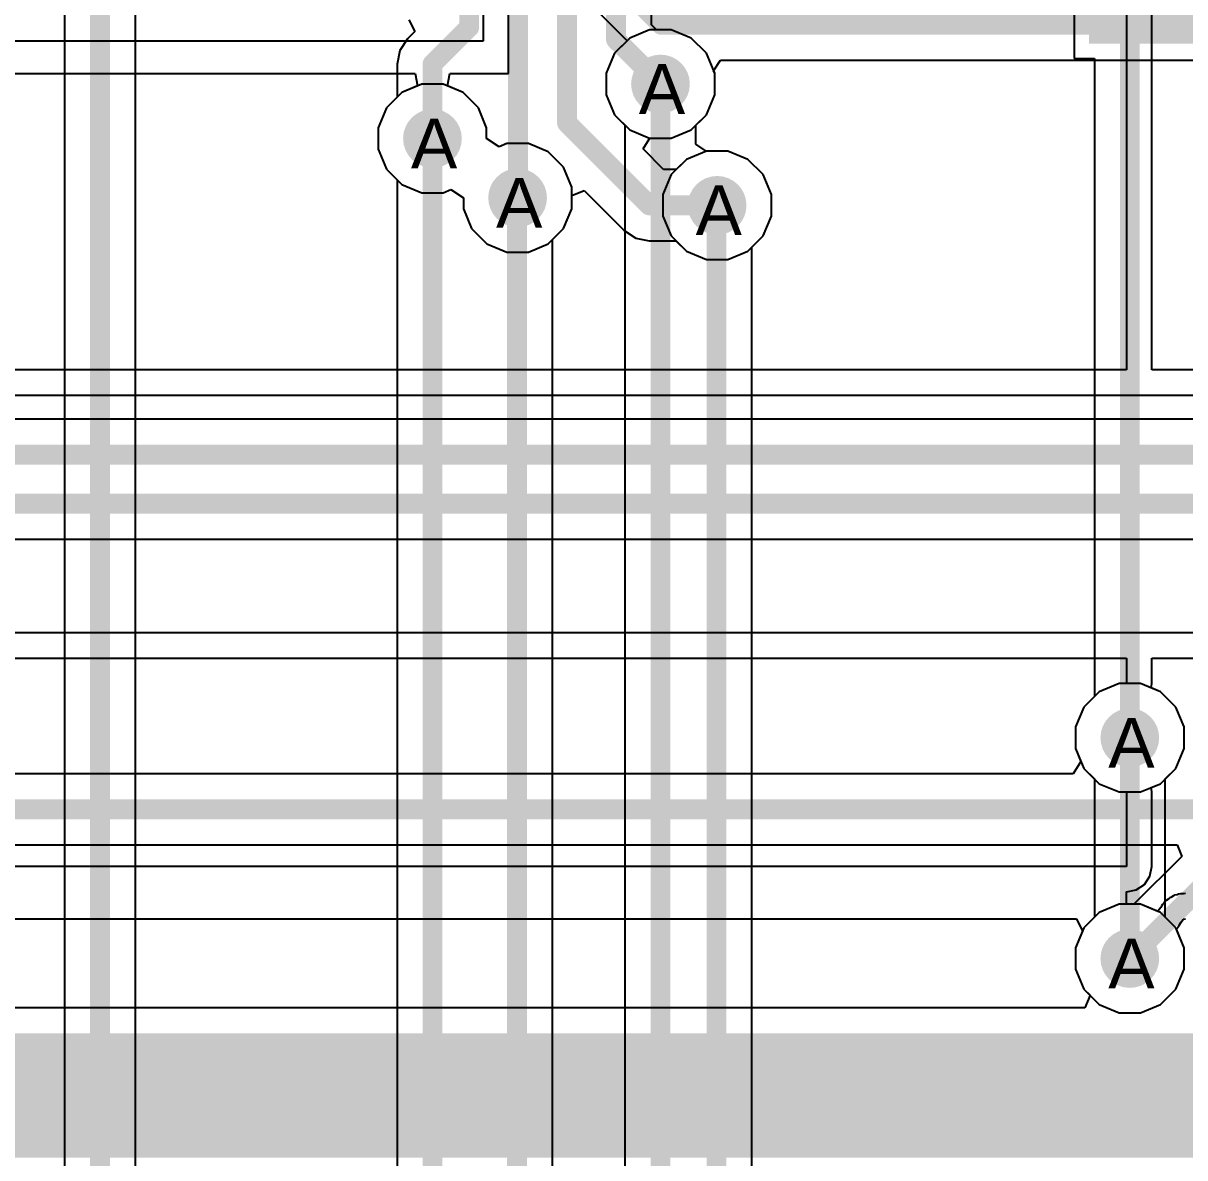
# Model space of a CAD drawing. Header units: inches. Extents: x 0 to 5271, y 0 to 5417.
# Drawn here: x 45.98 to 57.85, y 55.83 to 67.42 of the extents above; entities that cross this region are included whole.
import ezdxf

# ---------------------------------------------------------------- set-up
doc = ezdxf.new("R2010")
doc.units = ezdxf.units.IN
for name, color, linetype in [('Bottom Layer', 5, 'Continuous'), ('Bottom Overlay', 54, 'Continuous'), ('Bottom Paste', 16, 'Continuous'), ('Bottom Solder', 6, 'Continuous'), ('Drill Drawing', 1, 'Continuous'), ('L2_GND1', 16, 'Continuous'), ('L3_SIG1', 76, 'Continuous'), ('L4_PWR', 90, 'Continuous'), ('L5_GND2', 156, 'Continuous'), ('L6_SIG2', 130, 'Continuous'), ('L7_GND3', 216, 'Continuous'), ('Top Layer', 1, 'Continuous'), ('Via Holes', 16, 'Continuous')]:
    doc.layers.add(name, color=color, linetype=linetype)
doc.styles.add('Arial', font='', dxfattribs={"height": 0.2})
doc.styles.get('Arial').set_extended_font_data('Arial')

# ---------------------------------------------------------------- blocks, each defined once
blk = doc.blocks.new('0603_4_B_142')
at = {"layer": 'Bottom Layer'}
for points in [[(-1.335, 1.515), (-0.435, 1.515), (-0.435, 0.885), (-1.335, 0.885)], [(0.435, 1.515), (1.335, 1.515), (1.335, 0.885), (0.435, 0.885)], [(-1.335, 0.715), (-0.435, 0.715), (-0.435, 0.085), (-1.335, 0.085)], [(0.435, 0.715), (1.335, 0.715), (1.335, 0.085), (0.435, 0.085)], [(-1.335, -0.085), (-0.435, -0.085), (-0.435, -0.715), (-1.335, -0.715)], [(0.435, -0.085), (1.335, -0.085), (1.335, -0.715), (0.435, -0.715)], [(-1.335, -0.885), (-0.435, -0.885), (-0.435, -1.515), (-1.335, -1.515)], [(0.435, -0.885), (1.335, -0.885), (1.335, -1.515), (0.435, -1.515)]]:
    blk.add_hatch(color=5, dxfattribs=at).paths.add_polyline_path(points)
at = {"layer": 'Bottom Paste'}
for points in [[(-1.335, 1.515), (-0.435, 1.515), (-0.435, 0.885), (-1.335, 0.885)], [(0.435, 1.515), (1.335, 1.515), (1.335, 0.885), (0.435, 0.885)], [(-1.335, 0.715), (-0.435, 0.715), (-0.435, 0.085), (-1.335, 0.085)], [(0.435, 0.715), (1.335, 0.715), (1.335, 0.085), (0.435, 0.085)], [(-1.335, -0.085), (-0.435, -0.085), (-0.435, -0.715), (-1.335, -0.715)], [(0.435, -0.085), (1.335, -0.085), (1.335, -0.715), (0.435, -0.715)], [(-1.335, -0.885), (-0.435, -0.885), (-0.435, -1.515), (-1.335, -1.515)], [(0.435, -0.885), (1.335, -0.885), (1.335, -1.515), (0.435, -1.515)]]:
    blk.add_hatch(color=16, dxfattribs=at).paths.add_polyline_path(points)
at = {"layer": 'Bottom Solder'}
for points in [[(-1.437, 1.617), (-0.333, 1.617), (-0.333, 0.783), (-1.437, 0.783)], [(0.333, 1.617), (1.437, 1.617), (1.437, 0.783), (0.333, 0.783)], [(-1.437, 0.817), (-0.333, 0.817), (-0.333, -0.017), (-1.437, -0.017)], [(0.333, 0.817), (1.437, 0.817), (1.437, -0.017), (0.333, -0.017)], [(-1.437, 0.017), (-0.333, 0.017), (-0.333, -0.817), (-1.437, -0.817)], [(0.333, 0.017), (1.437, 0.017), (1.437, -0.817), (0.333, -0.817)], [(-1.437, -0.783), (-0.333, -0.783), (-0.333, -1.617), (-1.437, -1.617)], [(0.333, -0.783), (1.437, -0.783), (1.437, -1.617), (0.333, -1.617)]]:
    blk.add_hatch(color=6, dxfattribs=at).paths.add_polyline_path(points)
at = {"layer": 'Bottom Overlay'}
for points in [[(0.8, 1.6, 0.127, 0.127, 0), (-0.8, 1.6, 0.127, 0.127, 0)], [(-1.651, -1.321, 0.2, 0.2, 0), (-1.651, -1.067, 0.2, 0.2, 0)], [(-1.524, -1.194, 0.2, 0.2, 0), (-1.651, -1.067, 0.2, 0.2, 0)], [(-1.651, -1.321, 0.2, 0.2, 0), (-1.524, -1.194, 0.2, 0.2, 0)], [(0.8, -1.6, 0.127, 0.127, 0), (-0.8, -1.6, 0.127, 0.127, 0)]]:
    blk.add_lwpolyline(points, format="xyseb", dxfattribs=at)
for points in [[(-0.832, 1.6, 0.0635, 0.0635, 1), (-0.768, 1.6, 0.0635, 0.0635, 1)], [(0.768, 1.6, 0.0635, 0.0635, 1), (0.832, 1.6, 0.0635, 0.0635, 1)], [(-1.701, -1.067, 0.1, 0.1, 1), (-1.601, -1.067, 0.1, 0.1, 1)], [(-1.701, -1.067, 0.1, 0.1, 1), (-1.601, -1.067, 0.1, 0.1, 1)], [(-1.574, -1.194, 0.1, 0.1, 1), (-1.474, -1.194, 0.1, 0.1, 1)], [(-1.574, -1.194, 0.1, 0.1, 1), (-1.474, -1.194, 0.1, 0.1, 1)], [(-1.701, -1.321, 0.1, 0.1, 1), (-1.601, -1.321, 0.1, 0.1, 1)], [(-1.701, -1.321, 0.1, 0.1, 1), (-1.601, -1.321, 0.1, 0.1, 1)], [(-0.832, -1.6, 0.0635, 0.0635, 1), (-0.768, -1.6, 0.0635, 0.0635, 1)], [(0.768, -1.6, 0.0635, 0.0635, 1), (0.832, -1.6, 0.0635, 0.0635, 1)]]:
    blk.add_lwpolyline(points, format="xyseb", close=True, dxfattribs=at)

msp = doc.modelspace()

# ---------------------------------------------------------------- hatches: boundary and pattern name
at = {"layer": 'Bottom Layer'}
h = msp.add_hatch(color=5, dxfattribs=at)
edge = h.paths.add_edge_path()
edge.add_arc((52.489, 66.797), 0.3, 0, 360)
h = msp.add_hatch(color=5, dxfattribs=at)
edge = h.paths.add_edge_path()
edge.add_arc((50.159, 66.24), 0.3, 0, 360)
h = msp.add_hatch(color=5, dxfattribs=at)
edge = h.paths.add_edge_path()
edge.add_arc((51.029, 65.634), 0.3, 0, 360)
h = msp.add_hatch(color=5, dxfattribs=at)
edge = h.paths.add_edge_path()
edge.add_arc((53.068, 65.557), 0.3, 0, 360)
h = msp.add_hatch(color=5, dxfattribs=at)
edge = h.paths.add_edge_path()
edge.add_arc((57.285, 60.117), 0.3, 0, 360)
h = msp.add_hatch(color=5, dxfattribs=at)
edge = h.paths.add_edge_path()
edge.add_arc((57.285, 57.861), 0.3, 0, 360)
at = {"layer": 'L2_GND1'}
h = msp.add_hatch(color=16, dxfattribs=at)
edge = h.paths.add_edge_path()
edge.add_arc((52.489, 66.797), 0.3, 0, 360)
h = msp.add_hatch(color=16, dxfattribs=at)
edge = h.paths.add_edge_path()
edge.add_arc((50.159, 66.24), 0.3, 0, 360)
h = msp.add_hatch(color=16, dxfattribs=at)
edge = h.paths.add_edge_path()
edge.add_arc((51.029, 65.634), 0.3, 0, 360)
h = msp.add_hatch(color=16, dxfattribs=at)
edge = h.paths.add_edge_path()
edge.add_arc((53.068, 65.557), 0.3, 0, 360)
h = msp.add_hatch(color=16, dxfattribs=at)
edge = h.paths.add_edge_path()
edge.add_arc((57.285, 60.117), 0.3, 0, 360)
h = msp.add_hatch(color=16, dxfattribs=at)
edge = h.paths.add_edge_path()
edge.add_arc((57.285, 57.861), 0.3, 0, 360)
at = {"layer": 'L3_SIG1'}
h = msp.add_hatch(color=76, dxfattribs=at)
edge = h.paths.add_edge_path()
edge.add_arc((52.489, 66.797), 0.3, 0, 360)
h = msp.add_hatch(color=76, dxfattribs=at)
edge = h.paths.add_edge_path()
edge.add_arc((50.159, 66.24), 0.3, 0, 360)
h = msp.add_hatch(color=76, dxfattribs=at)
edge = h.paths.add_edge_path()
edge.add_arc((51.029, 65.634), 0.3, 0, 360)
h = msp.add_hatch(color=76, dxfattribs=at)
edge = h.paths.add_edge_path()
edge.add_arc((53.068, 65.557), 0.3, 0, 360)
h = msp.add_hatch(color=76, dxfattribs=at)
edge = h.paths.add_edge_path()
edge.add_arc((57.285, 60.117), 0.3, 0, 360)
h = msp.add_hatch(color=76, dxfattribs=at)
edge = h.paths.add_edge_path()
edge.add_arc((57.285, 57.861), 0.3, 0, 360)
at = {"layer": 'L4_PWR'}
h = msp.add_hatch(color=90, dxfattribs=at)
edge = h.paths.add_edge_path()
edge.add_arc((52.489, 66.797), 0.3, 0, 360)
h = msp.add_hatch(color=90, dxfattribs=at)
edge = h.paths.add_edge_path()
edge.add_arc((50.159, 66.24), 0.3, 0, 360)
h = msp.add_hatch(color=90, dxfattribs=at)
edge = h.paths.add_edge_path()
edge.add_arc((51.029, 65.634), 0.3, 0, 360)
h = msp.add_hatch(color=90, dxfattribs=at)
edge = h.paths.add_edge_path()
edge.add_arc((53.068, 65.557), 0.3, 0, 360)
h = msp.add_hatch(color=90, dxfattribs=at)
edge = h.paths.add_edge_path()
edge.add_arc((57.285, 60.117), 0.3, 0, 360)
h = msp.add_hatch(color=90, dxfattribs=at)
edge = h.paths.add_edge_path()
edge.add_arc((57.285, 57.861), 0.3, 0, 360)
at = {"layer": 'L5_GND2'}
h = msp.add_hatch(color=156, dxfattribs=at)
edge = h.paths.add_edge_path()
edge.add_arc((52.489, 66.797), 0.3, 0, 360)
h = msp.add_hatch(color=156, dxfattribs=at)
edge = h.paths.add_edge_path()
edge.add_arc((50.159, 66.24), 0.3, 0, 360)
h = msp.add_hatch(color=156, dxfattribs=at)
edge = h.paths.add_edge_path()
edge.add_arc((51.029, 65.634), 0.3, 0, 360)
h = msp.add_hatch(color=156, dxfattribs=at)
edge = h.paths.add_edge_path()
edge.add_arc((53.068, 65.557), 0.3, 0, 360)
h = msp.add_hatch(color=156, dxfattribs=at)
edge = h.paths.add_edge_path()
edge.add_arc((57.285, 60.117), 0.3, 0, 360)
h = msp.add_hatch(color=156, dxfattribs=at)
edge = h.paths.add_edge_path()
edge.add_arc((57.285, 57.861), 0.3, 0, 360)
at = {"layer": 'L6_SIG2'}
h = msp.add_hatch(color=130, dxfattribs=at)
edge = h.paths.add_edge_path()
edge.add_arc((52.489, 66.797), 0.3, 0, 360)
h = msp.add_hatch(color=130, dxfattribs=at)
edge = h.paths.add_edge_path()
edge.add_arc((50.159, 66.24), 0.3, 0, 360)
h = msp.add_hatch(color=130, dxfattribs=at)
edge = h.paths.add_edge_path()
edge.add_arc((51.029, 65.634), 0.3, 0, 360)
h = msp.add_hatch(color=130, dxfattribs=at)
edge = h.paths.add_edge_path()
edge.add_arc((53.068, 65.557), 0.3, 0, 360)
h = msp.add_hatch(color=130, dxfattribs=at)
edge = h.paths.add_edge_path()
edge.add_arc((57.285, 60.117), 0.3, 0, 360)
h = msp.add_hatch(color=130, dxfattribs=at)
edge = h.paths.add_edge_path()
edge.add_arc((57.285, 57.861), 0.3, 0, 360)
at = {"layer": 'L7_GND3'}
h = msp.add_hatch(color=216, dxfattribs=at)
edge = h.paths.add_edge_path()
edge.add_arc((52.489, 66.797), 0.3, 0, 360)
h = msp.add_hatch(color=216, dxfattribs=at)
edge = h.paths.add_edge_path()
edge.add_arc((50.159, 66.24), 0.3, 0, 360)
h = msp.add_hatch(color=216, dxfattribs=at)
edge = h.paths.add_edge_path()
edge.add_arc((51.029, 65.634), 0.3, 0, 360)
h = msp.add_hatch(color=216, dxfattribs=at)
edge = h.paths.add_edge_path()
edge.add_arc((53.068, 65.557), 0.3, 0, 360)
h = msp.add_hatch(color=216, dxfattribs=at)
edge = h.paths.add_edge_path()
edge.add_arc((57.285, 60.117), 0.3, 0, 360)
h = msp.add_hatch(color=216, dxfattribs=at)
edge = h.paths.add_edge_path()
edge.add_arc((57.285, 57.861), 0.3, 0, 360)
at = {"layer": 'Top Layer'}
h = msp.add_hatch(color=1, dxfattribs=at)
edge = h.paths.add_edge_path()
edge.add_arc((52.489, 66.797), 0.3, 0, 360)
h = msp.add_hatch(color=1, dxfattribs=at)
edge = h.paths.add_edge_path()
edge.add_arc((50.159, 66.24), 0.3, 0, 360)
h = msp.add_hatch(color=1, dxfattribs=at)
edge = h.paths.add_edge_path()
edge.add_arc((51.029, 65.634), 0.3, 0, 360)
h = msp.add_hatch(color=1, dxfattribs=at)
edge = h.paths.add_edge_path()
edge.add_arc((53.068, 65.557), 0.3, 0, 360)
h = msp.add_hatch(color=1, dxfattribs=at)
edge = h.paths.add_edge_path()
edge.add_arc((57.285, 60.117), 0.3, 0, 360)
h = msp.add_hatch(color=1, dxfattribs=at)
edge = h.paths.add_edge_path()
edge.add_arc((57.285, 57.861), 0.3, 0, 360)
at = {"layer": 'Via Holes'}
h = msp.add_hatch(color=7, dxfattribs=at)
edge = h.paths.add_edge_path()
edge.add_arc((52.489, 66.797), 0.15, 0, 360)
h = msp.add_hatch(color=7, dxfattribs=at)
edge = h.paths.add_edge_path()
edge.add_arc((50.159, 66.24), 0.15, 0, 360)
h = msp.add_hatch(color=7, dxfattribs=at)
edge = h.paths.add_edge_path()
edge.add_arc((51.029, 65.634), 0.15, 0, 360)
h = msp.add_hatch(color=7, dxfattribs=at)
edge = h.paths.add_edge_path()
edge.add_arc((53.068, 65.557), 0.15, 0, 360)
h = msp.add_hatch(color=7, dxfattribs=at)
edge = h.paths.add_edge_path()
edge.add_arc((57.285, 60.117), 0.15, 0, 360)
h = msp.add_hatch(color=7, dxfattribs=at)
edge = h.paths.add_edge_path()
edge.add_arc((57.285, 57.861), 0.15, 0, 360)

# ---------------------------------------------------------------- linework, layer by layer
at = {"layer": 'Bottom Layer'}
for p, q in [((56.716, 68.117), (56.716, 67.058)), ((52.378, 67.351), (52.175, 67.266)), ((52.599, 67.351), (52.378, 67.351)), ((52.802, 67.266), (52.599, 67.351)), ((52.175, 67.266), (52.019, 67.111)), ((52.958, 67.111), (52.802, 67.266)), ((52.019, 67.111), (51.935, 66.907)), ((53.043, 66.907), (52.958, 67.111)), ((56.716, 67.058), (56.923, 67.058)), ((56.923, 67.058), (56.923, 60.538)), ((51.935, 66.907), (51.935, 66.687)), ((53.043, 66.687), (53.043, 66.907)), ((49.846, 66.71), (49.69, 66.554)), ((50.049, 66.794), (49.846, 66.71)), ((50.27, 66.794), (50.049, 66.794)), ((50.473, 66.71), (50.27, 66.794)), ((50.629, 66.554), (50.473, 66.71)), ((51.935, 66.687), (52.019, 66.483)), ((52.958, 66.483), (53.043, 66.687)), ((49.69, 66.554), (49.605, 66.35)), ((50.713, 66.35), (50.629, 66.554)), ((52.019, 66.483), (52.175, 66.327)), ((52.802, 66.327), (52.958, 66.483)), ((49.605, 66.35), (49.605, 66.13)), ((50.713, 66.24), (50.713, 66.35)), ((50.84, 66.155), (50.713, 66.24)), ((52.175, 66.327), (52.378, 66.243)), ((52.378, 66.243), (52.599, 66.243)), ((52.599, 66.243), (52.802, 66.327)), ((49.605, 66.13), (49.69, 65.926)), ((50.918, 66.188), (50.84, 66.155)), ((51.139, 66.188), (50.918, 66.188)), ((51.342, 66.103), (51.139, 66.188)), ((51.498, 65.947), (51.342, 66.103)), ((52.754, 66.027), (52.598, 65.871)), ((52.958, 66.111), (52.754, 66.027)), ((53.178, 66.111), (52.958, 66.111)), ((53.382, 66.027), (53.178, 66.111)), ((53.538, 65.871), (53.382, 66.027)), ((49.69, 65.926), (49.846, 65.771)), ((51.583, 65.744), (51.498, 65.947)), ((49.846, 65.771), (50.049, 65.686)), ((52.598, 65.871), (52.514, 65.668)), ((53.622, 65.668), (53.538, 65.871)), ((50.049, 65.686), (50.27, 65.686)), ((50.27, 65.686), (50.348, 65.719)), ((50.348, 65.719), (50.475, 65.634)), ((51.583, 65.523), (51.583, 65.744)), ((52.514, 65.668), (52.514, 65.447)), ((53.622, 65.447), (53.622, 65.668)), ((50.475, 65.634), (50.475, 65.523)), ((50.475, 65.523), (50.559, 65.32)), ((51.498, 65.32), (51.583, 65.523)), ((52.514, 65.447), (52.598, 65.244)), ((53.538, 65.244), (53.622, 65.447)), ((50.559, 65.32), (50.715, 65.164)), ((51.342, 65.164), (51.498, 65.32)), ((50.715, 65.164), (50.918, 65.08)), ((51.139, 65.08), (51.342, 65.164)), ((52.598, 65.244), (52.754, 65.088)), ((53.382, 65.088), (53.538, 65.244)), ((50.918, 65.08), (51.139, 65.08)), ((52.754, 65.088), (52.958, 65.003)), ((53.178, 65.003), (53.382, 65.088)), ((52.958, 65.003), (53.178, 65.003)), ((56.923, 60.538), (56.816, 60.431)), ((56.816, 60.431), (56.731, 60.227)), ((56.731, 60.227), (56.731, 60.007)), ((56.731, 60.007), (56.786, 59.875)), ((56.786, 59.875), (56.705, 59.748)), ((56.705, 59.748), (27.762, 59.748)), ((27.912, 59.023), (57.768, 59.023)), ((57.768, 59.023), (57.817, 58.905)), ((57.817, 58.905), (57.327, 58.415)), ((57.175, 58.415), (56.972, 58.331)), ((57.327, 58.415), (57.175, 58.415)), ((56.972, 58.331), (56.816, 58.175)), ((56.816, 58.175), (56.731, 57.971)), ((56.731, 57.971), (56.731, 57.751)), ((56.731, 57.751), (56.816, 57.547)), ((56.816, 57.547), (56.879, 57.485)), ((56.879, 57.485), (56.826, 57.358)), ((56.826, 57.358), (14.915, 57.358))]:
    msp.add_line(p, q, dxfattribs=at)
for points in [[(57.285, 60.117, 0.203, 0.203, 0), (57.285, 67.762, 0.203, 0.203, 0)], [(27.762, 59.385, 0.203, 0.203, 0), (93.523, 59.385, 0.203, 0.203, 0)], [(57.285, 57.861, 0.203, 0.203, 0), (58.378, 58.953, 0.203, 0.203, 0)], [(13.689, 56.461, 1.27, 1.27, 0), (127.853, 56.461, 1.27, 1.27, 0)]]:
    msp.add_lwpolyline(points, format="xyseb", dxfattribs=at)
for points in [[(57.235, 60.117, 0.102, 0.102, 1), (57.336, 60.117, 0.102, 0.102, 1)], [(57.235, 57.861, 0.102, 0.102, 1), (57.336, 57.861, 0.102, 0.102, 1)]]:
    msp.add_lwpolyline(points, format="xyseb", close=True, dxfattribs=at)
at = {"layer": 'L2_GND1'}
for p, q in [((46.399, 67.585), (46.399, 48.477)), ((47.124, 48.627), (47.124, 67.585)), ((52.378, 67.351), (52.175, 67.266)), ((52.599, 67.351), (52.378, 67.351)), ((52.802, 67.266), (52.599, 67.351)), ((52.175, 67.266), (52.019, 67.111)), ((52.958, 67.111), (52.802, 67.266)), ((52.019, 67.111), (51.935, 66.907)), ((53.043, 66.907), (52.958, 67.111)), ((51.935, 66.907), (51.935, 66.687)), ((53.043, 66.687), (53.043, 66.907)), ((49.846, 66.71), (49.69, 66.554)), ((50.049, 66.794), (49.846, 66.71)), ((50.27, 66.794), (50.049, 66.794)), ((50.473, 66.71), (50.27, 66.794)), ((50.629, 66.554), (50.473, 66.71)), ((51.935, 66.687), (52.019, 66.483)), ((52.958, 66.483), (53.043, 66.687)), ((49.69, 66.554), (49.605, 66.35)), ((50.713, 66.35), (50.629, 66.554)), ((52.019, 66.483), (52.175, 66.327)), ((52.802, 66.327), (52.958, 66.483)), ((49.605, 66.35), (49.605, 66.13)), ((50.713, 66.24), (50.713, 66.35)), ((50.84, 66.155), (50.713, 66.24)), ((52.175, 66.327), (52.378, 66.243)), ((52.378, 66.243), (52.599, 66.243)), ((52.599, 66.243), (52.802, 66.327)), ((49.605, 66.13), (49.69, 65.926)), ((50.918, 66.188), (50.84, 66.155)), ((51.139, 66.188), (50.918, 66.188)), ((51.342, 66.103), (51.139, 66.188)), ((51.498, 65.947), (51.342, 66.103)), ((52.754, 66.027), (52.598, 65.871)), ((52.958, 66.111), (52.754, 66.027)), ((53.178, 66.111), (52.958, 66.111)), ((53.382, 66.027), (53.178, 66.111)), ((53.538, 65.871), (53.382, 66.027)), ((49.69, 65.926), (49.846, 65.771)), ((51.583, 65.744), (51.498, 65.947)), ((49.846, 65.771), (50.049, 65.686)), ((52.598, 65.871), (52.514, 65.668)), ((53.622, 65.668), (53.538, 65.871)), ((50.049, 65.686), (50.27, 65.686)), ((50.27, 65.686), (50.348, 65.719)), ((50.348, 65.719), (50.475, 65.634)), ((51.583, 65.523), (51.583, 65.744)), ((52.514, 65.668), (52.514, 65.447)), ((53.622, 65.447), (53.622, 65.668)), ((50.475, 65.634), (50.475, 65.523)), ((50.475, 65.523), (50.559, 65.32)), ((51.498, 65.32), (51.583, 65.523)), ((52.514, 65.447), (52.598, 65.244)), ((53.538, 65.244), (53.622, 65.447)), ((50.559, 65.32), (50.715, 65.164)), ((51.342, 65.164), (51.498, 65.32)), ((50.715, 65.164), (50.918, 65.08)), ((51.139, 65.08), (51.342, 65.164)), ((52.598, 65.244), (52.754, 65.088)), ((53.382, 65.088), (53.538, 65.244)), ((50.918, 65.08), (51.139, 65.08)), ((52.754, 65.088), (52.958, 65.003)), ((53.178, 65.003), (53.382, 65.088)), ((52.958, 65.003), (53.178, 65.003)), ((57.175, 60.671), (56.972, 60.587)), ((57.396, 60.671), (57.175, 60.671)), ((57.599, 60.587), (57.396, 60.671)), ((56.972, 60.587), (56.816, 60.431)), ((57.755, 60.431), (57.599, 60.587)), ((56.816, 60.431), (56.731, 60.227)), ((57.839, 60.227), (57.755, 60.431)), ((56.731, 60.227), (56.731, 60.007)), ((57.839, 60.007), (57.839, 60.227)), ((56.731, 60.007), (56.816, 59.803)), ((57.755, 59.803), (57.839, 60.007)), ((56.816, 59.803), (56.972, 59.647)), ((57.599, 59.647), (57.755, 59.803)), ((56.972, 59.647), (57.175, 59.563)), ((57.396, 59.563), (57.599, 59.647)), ((57.175, 59.563), (57.396, 59.563)), ((57.175, 58.415), (56.972, 58.331)), ((57.396, 58.415), (57.175, 58.415)), ((57.599, 58.331), (57.396, 58.415)), ((56.972, 58.331), (56.816, 58.175)), ((57.755, 58.175), (57.599, 58.331)), ((56.816, 58.175), (56.731, 57.971)), ((57.839, 57.971), (57.755, 58.175)), ((56.731, 57.971), (56.731, 57.751)), ((57.839, 57.751), (57.839, 57.971)), ((56.731, 57.751), (56.816, 57.547)), ((57.755, 57.547), (57.839, 57.751)), ((56.816, 57.547), (56.972, 57.392)), ((57.599, 57.392), (57.755, 57.547)), ((56.972, 57.392), (57.175, 57.307)), ((57.396, 57.307), (57.599, 57.392)), ((57.175, 57.307), (57.396, 57.307))]:
    msp.add_line(p, q, dxfattribs=at)
msp.add_lwpolyline([(46.761, 48.477, 0.203, 0.203, 0), (46.761, 68.006, 0.203, 0.203, 0)], format="xyseb", dxfattribs=at)
at = {"layer": 'L3_SIG1'}
for p, q in [((52.378, 67.351), (52.175, 67.266)), ((52.599, 67.351), (52.378, 67.351)), ((52.802, 67.266), (52.599, 67.351)), ((52.175, 67.266), (52.019, 67.111)), ((52.958, 67.111), (52.802, 67.266)), ((52.019, 67.111), (51.935, 66.907)), ((53.043, 66.907), (52.958, 67.111)), ((51.935, 66.907), (51.935, 66.687)), ((53.043, 66.687), (53.043, 66.907)), ((49.846, 66.71), (49.69, 66.554)), ((50.049, 66.794), (49.846, 66.71)), ((50.27, 66.794), (50.049, 66.794)), ((50.473, 66.71), (50.27, 66.794)), ((50.629, 66.554), (50.473, 66.71)), ((51.935, 66.687), (52.019, 66.483)), ((52.958, 66.483), (53.043, 66.687)), ((49.69, 66.554), (49.605, 66.35)), ((50.713, 66.35), (50.629, 66.554)), ((52.019, 66.483), (52.175, 66.327)), ((52.802, 66.327), (52.958, 66.483)), ((49.605, 66.35), (49.605, 66.13)), ((50.713, 66.24), (50.713, 66.35)), ((50.84, 66.155), (50.713, 66.24)), ((52.175, 66.327), (52.378, 66.243)), ((52.378, 66.243), (52.599, 66.243)), ((52.599, 66.243), (52.802, 66.327)), ((49.605, 66.13), (49.69, 65.926)), ((50.918, 66.188), (50.84, 66.155)), ((51.139, 66.188), (50.918, 66.188)), ((51.342, 66.103), (51.139, 66.188)), ((51.498, 65.947), (51.342, 66.103)), ((52.754, 66.027), (52.598, 65.871)), ((52.958, 66.111), (52.754, 66.027)), ((53.178, 66.111), (52.958, 66.111)), ((53.382, 66.027), (53.178, 66.111)), ((53.538, 65.871), (53.382, 66.027)), ((49.69, 65.926), (49.846, 65.771)), ((51.583, 65.744), (51.498, 65.947)), ((49.846, 65.771), (50.049, 65.686)), ((52.598, 65.871), (52.514, 65.668)), ((53.622, 65.668), (53.538, 65.871)), ((50.049, 65.686), (50.27, 65.686)), ((50.27, 65.686), (50.348, 65.719)), ((50.348, 65.719), (50.475, 65.634)), ((51.583, 65.523), (51.583, 65.744)), ((52.514, 65.668), (52.514, 65.447)), ((53.622, 65.447), (53.622, 65.668)), ((50.475, 65.634), (50.475, 65.523)), ((50.475, 65.523), (50.559, 65.32)), ((51.498, 65.32), (51.583, 65.523)), ((52.514, 65.447), (52.598, 65.244)), ((53.538, 65.244), (53.622, 65.447)), ((50.559, 65.32), (50.715, 65.164)), ((51.342, 65.164), (51.498, 65.32)), ((50.715, 65.164), (50.918, 65.08)), ((51.139, 65.08), (51.342, 65.164)), ((52.598, 65.244), (52.754, 65.088)), ((53.382, 65.088), (53.538, 65.244)), ((50.918, 65.08), (51.139, 65.08)), ((52.754, 65.088), (52.958, 65.003)), ((53.178, 65.003), (53.382, 65.088)), ((52.958, 65.003), (53.178, 65.003)), ((57.175, 60.671), (56.972, 60.587)), ((57.396, 60.671), (57.175, 60.671)), ((57.599, 60.587), (57.396, 60.671)), ((56.972, 60.587), (56.816, 60.431)), ((57.755, 60.431), (57.599, 60.587)), ((56.816, 60.431), (56.731, 60.227)), ((57.839, 60.227), (57.755, 60.431)), ((56.731, 60.227), (56.731, 60.007)), ((57.839, 60.007), (57.839, 60.227)), ((56.731, 60.007), (56.816, 59.803)), ((57.755, 59.803), (57.839, 60.007)), ((56.816, 59.803), (56.972, 59.647)), ((57.599, 59.647), (57.755, 59.803)), ((56.972, 59.647), (57.175, 59.563)), ((57.396, 59.563), (57.599, 59.647)), ((57.175, 59.563), (57.396, 59.563)), ((57.175, 58.415), (56.972, 58.331)), ((57.396, 58.415), (57.175, 58.415)), ((57.599, 58.331), (57.396, 58.415)), ((56.972, 58.331), (56.816, 58.175)), ((57.755, 58.175), (57.599, 58.331)), ((56.816, 58.175), (56.731, 57.971)), ((57.839, 57.971), (57.755, 58.175)), ((56.731, 57.971), (56.731, 57.751)), ((57.839, 57.751), (57.839, 57.971)), ((56.731, 57.751), (56.816, 57.547)), ((57.755, 57.547), (57.839, 57.751)), ((56.816, 57.547), (56.972, 57.392)), ((57.599, 57.392), (57.755, 57.547)), ((56.972, 57.392), (57.175, 57.307)), ((57.396, 57.307), (57.599, 57.392)), ((57.175, 57.307), (57.396, 57.307))]:
    msp.add_line(p, q, dxfattribs=at)
at = {"layer": 'L4_PWR'}
for p, q in [((50.937, 66.904), (50.937, 74.907)), ((57.252, 74.407), (57.252, 63.876)), ((57.511, 63.876), (57.511, 74.407)), ((50.678, 74.114), (50.678, 67.234)), ((52.378, 67.351), (52.175, 67.266)), ((52.599, 67.351), (52.378, 67.351)), ((52.802, 67.266), (52.599, 67.351)), ((50.678, 67.234), (45.187, 67.234)), ((52.175, 67.266), (52.019, 67.111)), ((52.958, 67.111), (52.802, 67.266)), ((52.019, 67.111), (51.935, 66.907)), ((53.043, 66.907), (52.958, 67.111)), ((44.659, 66.904), (49.981, 66.904)), ((49.981, 66.904), (50.007, 66.777)), ((50.312, 66.777), (50.337, 66.904)), ((50.337, 66.904), (50.937, 66.904)), ((51.935, 66.907), (51.935, 66.687)), ((53.043, 66.687), (53.043, 66.907)), ((49.846, 66.71), (49.69, 66.554)), ((50.007, 66.777), (49.846, 66.71)), ((50.473, 66.71), (50.312, 66.777)), ((50.629, 66.554), (50.473, 66.71)), ((51.935, 66.687), (52.019, 66.483)), ((52.958, 66.483), (53.043, 66.687)), ((49.69, 66.554), (49.605, 66.35)), ((50.713, 66.35), (50.629, 66.554)), ((52.019, 66.483), (52.175, 66.327)), ((52.802, 66.327), (52.958, 66.483)), ((49.605, 66.35), (49.605, 66.13)), ((50.713, 66.24), (50.713, 66.35)), ((50.84, 66.155), (50.713, 66.24)), ((52.175, 66.327), (52.378, 66.243)), ((52.378, 66.243), (52.599, 66.243)), ((52.599, 66.243), (52.802, 66.327)), ((49.605, 66.13), (49.69, 65.926)), ((50.918, 66.188), (50.84, 66.155)), ((51.139, 66.188), (50.918, 66.188)), ((51.342, 66.103), (51.139, 66.188)), ((51.498, 65.947), (51.342, 66.103)), ((52.754, 66.027), (52.598, 65.871)), ((52.958, 66.111), (52.754, 66.027)), ((53.178, 66.111), (52.958, 66.111)), ((53.382, 66.027), (53.178, 66.111)), ((53.538, 65.871), (53.382, 66.027)), ((49.69, 65.926), (49.846, 65.771)), ((51.583, 65.744), (51.498, 65.947)), ((49.846, 65.771), (50.049, 65.686)), ((52.598, 65.871), (52.514, 65.668)), ((53.622, 65.668), (53.538, 65.871)), ((50.049, 65.686), (50.27, 65.686)), ((50.27, 65.686), (50.348, 65.719)), ((50.348, 65.719), (50.475, 65.634)), ((51.583, 65.523), (51.583, 65.744)), ((52.514, 65.668), (52.514, 65.447)), ((53.622, 65.447), (53.622, 65.668)), ((50.475, 65.634), (50.475, 65.523)), ((50.475, 65.523), (50.559, 65.32)), ((51.498, 65.32), (51.583, 65.523)), ((52.514, 65.447), (52.598, 65.244)), ((53.538, 65.244), (53.622, 65.447)), ((50.559, 65.32), (50.715, 65.164)), ((51.342, 65.164), (51.498, 65.32)), ((50.715, 65.164), (50.918, 65.08)), ((51.139, 65.08), (51.342, 65.164)), ((52.598, 65.244), (52.754, 65.088)), ((53.382, 65.088), (53.538, 65.244)), ((50.918, 65.08), (51.139, 65.08)), ((52.754, 65.088), (52.958, 65.003)), ((53.178, 65.003), (53.382, 65.088)), ((52.958, 65.003), (53.178, 65.003)), ((57.252, 63.876), (41.06, 63.876)), ((73.133, 63.876), (57.511, 63.876)), ((40.801, 63.617), (95.935, 63.617)), ((67.857, 61.189), (38.612, 61.189)), ((38.612, 60.93), (57.252, 60.93)), ((57.252, 60.93), (57.252, 60.671)), ((57.511, 60.671), (57.511, 60.93)), ((57.511, 60.93), (67.857, 60.93)), ((57.175, 60.671), (56.972, 60.587)), ((57.252, 60.671), (57.175, 60.671)), ((57.502, 60.627), (57.511, 60.671)), ((56.972, 60.587), (56.816, 60.431)), ((57.599, 60.587), (57.502, 60.627)), ((57.755, 60.431), (57.599, 60.587)), ((56.816, 60.431), (56.731, 60.227)), ((57.839, 60.227), (57.755, 60.431)), ((56.731, 60.227), (56.731, 60.007)), ((57.839, 60.007), (57.839, 60.227)), ((56.731, 60.007), (56.816, 59.803)), ((57.755, 59.803), (57.839, 60.007)), ((56.816, 59.803), (56.972, 59.647)), ((57.599, 59.647), (57.755, 59.803)), ((56.972, 59.647), (57.175, 59.563)), ((57.502, 59.607), (57.599, 59.647)), ((57.511, 59.563), (57.502, 59.607)), ((57.175, 59.563), (57.252, 59.563)), ((57.252, 59.563), (57.252, 58.801)), ((57.511, 58.801), (57.511, 59.563)), ((57.252, 58.801), (27.25, 58.801)), ((57.491, 58.702), (57.511, 58.801)), ((57.435, 58.618), (57.491, 58.702)), ((57.252, 58.542), (57.351, 58.562)), ((57.252, 58.415), (57.252, 58.542)), ((57.351, 58.562), (57.435, 58.618)), ((57.784, 58.518), (57.768, 58.511)), ((57.803, 58.522), (57.784, 58.518)), ((57.825, 58.522), (57.803, 58.522)), ((57.831, 58.523), (57.825, 58.522)), ((57.835, 58.523), (57.831, 58.523)), ((57.854, 58.527), (57.835, 58.523)), ((57.396, 58.415), (57.252, 58.415)), ((57.573, 58.342), (57.396, 58.415)), ((57.609, 58.397), (57.602, 58.384)), ((57.62, 58.413), (57.609, 58.397)), ((57.633, 58.425), (57.62, 58.413)), ((57.648, 58.447), (57.633, 58.425)), ((57.652, 58.45), (57.648, 58.447)), ((57.656, 58.455), (57.652, 58.45)), ((57.683, 58.471), (57.656, 58.455)), ((57.691, 58.479), (57.683, 58.471)), ((57.693, 58.48), (57.691, 58.479)), ((57.695, 58.482), (57.693, 58.48)), ((57.705, 58.485), (57.695, 58.482)), ((57.732, 58.503), (57.705, 58.485)), ((57.737, 58.504), (57.732, 58.503)), ((57.742, 58.507), (57.737, 58.504)), ((57.768, 58.511), (57.742, 58.507)), ((57.576, 58.348), (57.573, 58.342)), ((57.573, 58.342), (57.573, 58.342)), ((57.602, 58.384), (57.576, 58.348)), ((27.348, 58.268), (56.742, 58.268)), ((56.742, 58.268), (56.802, 58.141)), ((57.761, 58.16), (57.785, 58.195)), ((57.785, 58.195), (57.811, 58.231)), ((57.811, 58.231), (57.818, 58.244)), ((57.818, 58.244), (57.829, 58.26)), ((57.829, 58.26), (57.831, 58.264)), ((57.831, 58.264), (57.835, 58.264)), ((57.835, 58.264), (57.854, 58.268)), ((56.802, 58.141), (56.731, 57.971)), ((57.839, 57.971), (57.761, 58.16)), ((56.731, 57.971), (56.731, 57.751)), ((57.839, 57.751), (57.839, 57.971)), ((56.731, 57.751), (56.816, 57.547)), ((57.755, 57.547), (57.839, 57.751)), ((56.816, 57.547), (56.972, 57.392)), ((57.599, 57.392), (57.755, 57.547)), ((56.972, 57.392), (57.175, 57.307)), ((57.396, 57.307), (57.599, 57.392)), ((57.175, 57.307), (57.396, 57.307))]:
    msp.add_line(p, q, dxfattribs=at)
at = {"layer": 'L5_GND2'}
for p, q in [((52.378, 67.351), (52.175, 67.266)), ((52.599, 67.351), (52.378, 67.351)), ((52.802, 67.266), (52.599, 67.351)), ((52.175, 67.266), (52.019, 67.111)), ((52.958, 67.111), (52.802, 67.266)), ((52.019, 67.111), (51.935, 66.907)), ((53.043, 66.907), (52.958, 67.111)), ((51.935, 66.907), (51.935, 66.687)), ((53.043, 66.687), (53.043, 66.907)), ((49.846, 66.71), (49.69, 66.554)), ((50.049, 66.794), (49.846, 66.71)), ((50.27, 66.794), (50.049, 66.794)), ((50.473, 66.71), (50.27, 66.794)), ((50.629, 66.554), (50.473, 66.71)), ((51.935, 66.687), (52.019, 66.483)), ((52.958, 66.483), (53.043, 66.687)), ((49.69, 66.554), (49.605, 66.35)), ((50.713, 66.35), (50.629, 66.554)), ((52.019, 66.483), (52.175, 66.327)), ((52.802, 66.327), (52.958, 66.483)), ((49.605, 66.35), (49.605, 66.13)), ((50.713, 66.24), (50.713, 66.35)), ((50.84, 66.155), (50.713, 66.24)), ((52.175, 66.327), (52.378, 66.243)), ((52.378, 66.243), (52.599, 66.243)), ((52.599, 66.243), (52.802, 66.327)), ((49.605, 66.13), (49.69, 65.926)), ((50.918, 66.188), (50.84, 66.155)), ((51.139, 66.188), (50.918, 66.188)), ((51.342, 66.103), (51.139, 66.188)), ((51.498, 65.947), (51.342, 66.103)), ((52.754, 66.027), (52.598, 65.871)), ((52.958, 66.111), (52.754, 66.027)), ((53.178, 66.111), (52.958, 66.111)), ((53.382, 66.027), (53.178, 66.111)), ((53.538, 65.871), (53.382, 66.027)), ((49.69, 65.926), (49.846, 65.771)), ((51.583, 65.744), (51.498, 65.947)), ((49.846, 65.771), (50.049, 65.686)), ((52.598, 65.871), (52.514, 65.668)), ((53.622, 65.668), (53.538, 65.871)), ((50.049, 65.686), (50.27, 65.686)), ((50.27, 65.686), (50.348, 65.719)), ((50.348, 65.719), (50.475, 65.634)), ((51.583, 65.523), (51.583, 65.744)), ((52.514, 65.668), (52.514, 65.447)), ((53.622, 65.447), (53.622, 65.668)), ((50.475, 65.634), (50.475, 65.523)), ((50.475, 65.523), (50.559, 65.32)), ((51.498, 65.32), (51.583, 65.523)), ((52.514, 65.447), (52.598, 65.244)), ((53.538, 65.244), (53.622, 65.447)), ((50.559, 65.32), (50.715, 65.164)), ((51.342, 65.164), (51.498, 65.32)), ((50.715, 65.164), (50.918, 65.08)), ((51.139, 65.08), (51.342, 65.164)), ((52.598, 65.244), (52.754, 65.088)), ((53.382, 65.088), (53.538, 65.244)), ((50.918, 65.08), (51.139, 65.08)), ((52.754, 65.088), (52.958, 65.003)), ((53.178, 65.003), (53.382, 65.088)), ((52.958, 65.003), (53.178, 65.003)), ((57.175, 60.671), (56.972, 60.587)), ((57.396, 60.671), (57.175, 60.671)), ((57.599, 60.587), (57.396, 60.671)), ((56.972, 60.587), (56.816, 60.431)), ((57.755, 60.431), (57.599, 60.587)), ((56.816, 60.431), (56.731, 60.227)), ((57.839, 60.227), (57.755, 60.431)), ((56.731, 60.227), (56.731, 60.007)), ((57.839, 60.007), (57.839, 60.227)), ((56.731, 60.007), (56.816, 59.803)), ((57.755, 59.803), (57.839, 60.007)), ((56.816, 59.803), (56.972, 59.647)), ((57.599, 59.647), (57.755, 59.803)), ((56.972, 59.647), (57.175, 59.563)), ((57.396, 59.563), (57.599, 59.647)), ((57.175, 59.563), (57.396, 59.563)), ((57.175, 58.415), (56.972, 58.331)), ((57.396, 58.415), (57.175, 58.415)), ((57.599, 58.331), (57.396, 58.415)), ((56.972, 58.331), (56.816, 58.175)), ((57.755, 58.175), (57.599, 58.331)), ((56.816, 58.175), (56.731, 57.971)), ((57.839, 57.971), (57.755, 58.175)), ((56.731, 57.971), (56.731, 57.751)), ((57.839, 57.751), (57.839, 57.971)), ((56.731, 57.751), (56.816, 57.547)), ((57.755, 57.547), (57.839, 57.751)), ((56.816, 57.547), (56.972, 57.392)), ((57.599, 57.392), (57.755, 57.547)), ((56.972, 57.392), (57.175, 57.307)), ((57.396, 57.307), (57.599, 57.392)), ((57.175, 57.307), (57.396, 57.307))]:
    msp.add_line(p, q, dxfattribs=at)
at = {"layer": 'L6_SIG2'}
for p, q in [((51.585, 67.802), (52.148, 67.239)), ((52.148, 67.239), (52.019, 67.111)), ((52.019, 67.111), (51.935, 66.907)), ((53.032, 66.933), (53.102, 67.039)), ((53.102, 67.039), (63.541, 67.039)), ((51.935, 66.907), (51.935, 66.687)), ((53.043, 66.907), (53.032, 66.933)), ((53.043, 66.687), (53.043, 66.907)), ((49.846, 66.71), (49.69, 66.554)), ((50.049, 66.794), (49.846, 66.71)), ((50.27, 66.794), (50.049, 66.794)), ((50.473, 66.71), (50.27, 66.794)), ((50.629, 66.554), (50.473, 66.71)), ((51.935, 66.687), (52.019, 66.483)), ((52.958, 66.483), (53.043, 66.687)), ((49.69, 66.554), (49.605, 66.35)), ((50.713, 66.35), (50.629, 66.554)), ((52.019, 66.483), (52.126, 66.376)), ((52.851, 66.376), (52.958, 66.483)), ((49.605, 66.35), (49.605, 66.13)), ((50.713, 66.24), (50.713, 66.35)), ((52.126, 66.376), (52.126, 43.927)), ((52.851, 66.182), (52.851, 66.376)), ((50.84, 66.155), (50.713, 66.24)), ((49.605, 66.13), (49.69, 65.926)), ((50.918, 66.188), (50.84, 66.155)), ((51.139, 66.188), (50.918, 66.188)), ((51.342, 66.103), (51.139, 66.188)), ((52.957, 66.111), (52.851, 66.182)), ((51.498, 65.947), (51.342, 66.103)), ((52.958, 66.111), (52.957, 66.111)), ((53.178, 66.111), (52.958, 66.111)), ((53.382, 66.027), (53.178, 66.111)), ((53.538, 65.871), (53.382, 66.027)), ((49.69, 65.926), (49.797, 65.819)), ((51.583, 65.744), (51.498, 65.947)), ((49.797, 65.819), (49.797, 43.426)), ((53.622, 65.668), (53.538, 65.871)), ((51.583, 65.523), (51.583, 65.744)), ((53.622, 65.447), (53.622, 65.668)), ((51.498, 65.32), (51.583, 65.523)), ((53.538, 65.244), (53.622, 65.447)), ((51.386, 65.207), (51.498, 65.32)), ((51.386, 43.366), (51.386, 65.207)), ((53.423, 65.129), (53.538, 65.244)), ((53.423, 43.383), (53.423, 65.129)), ((57.175, 60.671), (56.972, 60.587)), ((57.396, 60.671), (57.175, 60.671)), ((57.599, 60.587), (57.396, 60.671)), ((56.972, 60.587), (56.816, 60.431)), ((57.755, 60.431), (57.599, 60.587)), ((56.816, 60.431), (56.731, 60.227)), ((57.839, 60.227), (57.755, 60.431)), ((56.731, 60.227), (56.731, 60.007)), ((57.839, 60.007), (57.839, 60.227)), ((56.731, 60.007), (56.816, 59.803)), ((57.755, 59.803), (57.839, 60.007)), ((56.816, 59.803), (56.972, 59.647)), ((57.599, 59.647), (57.755, 59.803)), ((56.972, 59.647), (57.175, 59.563)), ((57.396, 59.563), (57.599, 59.647)), ((57.175, 59.563), (57.396, 59.563)), ((57.175, 58.415), (56.972, 58.331)), ((57.396, 58.415), (57.175, 58.415)), ((57.599, 58.331), (57.396, 58.415)), ((56.972, 58.331), (56.816, 58.175)), ((57.755, 58.175), (57.599, 58.331)), ((56.816, 58.175), (56.731, 57.971)), ((57.839, 57.971), (57.755, 58.175)), ((56.731, 57.971), (56.731, 57.751)), ((57.839, 57.751), (57.839, 57.971)), ((56.731, 57.751), (56.816, 57.547)), ((57.755, 57.547), (57.839, 57.751)), ((56.816, 57.547), (56.972, 57.392)), ((57.599, 57.392), (57.755, 57.547)), ((56.972, 57.392), (57.175, 57.307)), ((57.396, 57.307), (57.599, 57.392)), ((57.175, 57.307), (57.396, 57.307))]:
    msp.add_line(p, q, dxfattribs=at)
for points in [[(51.841, 68.058, 0.203, 0.203, 0), (52.498, 67.402, 0.203, 0.203, 0)], [(52.498, 67.402, 0.203, 0.203, 0), (63.541, 67.402, 0.203, 0.203, 0)], [(52.489, 43.776, 0.203, 0.203, 0), (52.489, 66.797, 0.203, 0.203, 0)], [(50.159, 43.276, 0.203, 0.203, 0), (50.159, 66.24, 0.203, 0.203, 0)], [(51.023, 43.327, 0.203, 0.203, 0), (51.023, 65.634, 0.203, 0.203, 0)], [(53.061, 65.55, 0.203, 0.203, 0), (53.068, 65.557, 0.203, 0.203, 0)], [(53.061, 43.383, 0.203, 0.203, 0), (53.061, 65.55, 0.203, 0.203, 0)]]:
    msp.add_lwpolyline(points, format="xyseb", dxfattribs=at)
for points in [[(52.447, 67.402, 0.102, 0.102, 1), (52.549, 67.402, 0.102, 0.102, 1)], [(52.447, 67.402, 0.102, 0.102, 1), (52.549, 67.402, 0.102, 0.102, 1)], [(52.438, 66.797, 0.102, 0.102, 1), (52.539, 66.797, 0.102, 0.102, 1)], [(50.109, 66.24, 0.102, 0.102, 1), (50.21, 66.24, 0.102, 0.102, 1)], [(50.972, 65.634, 0.102, 0.102, 1), (51.074, 65.634, 0.102, 0.102, 1)], [(53.01, 65.55, 0.102, 0.102, 1), (53.111, 65.55, 0.102, 0.102, 1)], [(53.01, 65.55, 0.102, 0.102, 1), (53.111, 65.55, 0.102, 0.102, 1)], [(53.017, 65.557, 0.102, 0.102, 1), (53.119, 65.557, 0.102, 0.102, 1)]]:
    msp.add_lwpolyline(points, format="xyseb", close=True, dxfattribs=at)
at = {"layer": 'L7_GND3'}
for p, q in [((52.378, 67.351), (52.175, 67.266)), ((52.599, 67.351), (52.378, 67.351)), ((52.802, 67.266), (52.599, 67.351)), ((52.175, 67.266), (52.019, 67.111)), ((52.958, 67.111), (52.802, 67.266)), ((52.019, 67.111), (51.935, 66.907)), ((53.043, 66.907), (52.958, 67.111)), ((51.935, 66.907), (51.935, 66.687)), ((53.043, 66.687), (53.043, 66.907)), ((49.846, 66.71), (49.69, 66.554)), ((50.049, 66.794), (49.846, 66.71)), ((50.27, 66.794), (50.049, 66.794)), ((50.473, 66.71), (50.27, 66.794)), ((50.629, 66.554), (50.473, 66.71)), ((51.935, 66.687), (52.019, 66.483)), ((52.958, 66.483), (53.043, 66.687)), ((49.69, 66.554), (49.605, 66.35)), ((50.713, 66.35), (50.629, 66.554)), ((52.019, 66.483), (52.175, 66.327)), ((52.802, 66.327), (52.958, 66.483)), ((49.605, 66.35), (49.605, 66.13)), ((50.713, 66.24), (50.713, 66.35)), ((50.84, 66.155), (50.713, 66.24)), ((52.175, 66.327), (52.378, 66.243)), ((52.378, 66.243), (52.599, 66.243)), ((52.599, 66.243), (52.802, 66.327)), ((49.605, 66.13), (49.69, 65.926)), ((50.918, 66.188), (50.84, 66.155)), ((51.139, 66.188), (50.918, 66.188)), ((51.342, 66.103), (51.139, 66.188)), ((51.498, 65.947), (51.342, 66.103)), ((52.754, 66.027), (52.598, 65.871)), ((52.958, 66.111), (52.754, 66.027)), ((53.178, 66.111), (52.958, 66.111)), ((53.382, 66.027), (53.178, 66.111)), ((53.538, 65.871), (53.382, 66.027)), ((49.69, 65.926), (49.846, 65.771)), ((51.583, 65.744), (51.498, 65.947)), ((49.846, 65.771), (50.049, 65.686)), ((52.598, 65.871), (52.514, 65.668)), ((53.622, 65.668), (53.538, 65.871)), ((50.049, 65.686), (50.27, 65.686)), ((50.27, 65.686), (50.348, 65.719)), ((50.348, 65.719), (50.475, 65.634)), ((51.583, 65.523), (51.583, 65.744)), ((52.514, 65.668), (52.514, 65.447)), ((53.622, 65.447), (53.622, 65.668)), ((50.475, 65.634), (50.475, 65.523)), ((50.475, 65.523), (50.559, 65.32)), ((51.498, 65.32), (51.583, 65.523)), ((52.514, 65.447), (52.598, 65.244)), ((53.538, 65.244), (53.622, 65.447)), ((50.559, 65.32), (50.715, 65.164)), ((51.342, 65.164), (51.498, 65.32)), ((50.715, 65.164), (50.918, 65.08)), ((51.139, 65.08), (51.342, 65.164)), ((52.598, 65.244), (52.754, 65.088)), ((53.382, 65.088), (53.538, 65.244)), ((50.918, 65.08), (51.139, 65.08)), ((52.754, 65.088), (52.958, 65.003)), ((53.178, 65.003), (53.382, 65.088)), ((52.958, 65.003), (53.178, 65.003)), ((57.175, 60.671), (56.972, 60.587)), ((57.396, 60.671), (57.175, 60.671)), ((57.599, 60.587), (57.396, 60.671)), ((56.972, 60.587), (56.816, 60.431)), ((57.755, 60.431), (57.599, 60.587)), ((56.816, 60.431), (56.731, 60.227)), ((57.839, 60.227), (57.755, 60.431)), ((56.731, 60.227), (56.731, 60.007)), ((57.839, 60.007), (57.839, 60.227)), ((56.731, 60.007), (56.816, 59.803)), ((57.755, 59.803), (57.839, 60.007)), ((56.816, 59.803), (56.972, 59.647)), ((57.599, 59.647), (57.755, 59.803)), ((56.972, 59.647), (57.175, 59.563)), ((57.396, 59.563), (57.599, 59.647)), ((57.175, 59.563), (57.396, 59.563)), ((57.175, 58.415), (56.972, 58.331)), ((57.396, 58.415), (57.175, 58.415)), ((57.599, 58.331), (57.396, 58.415)), ((56.972, 58.331), (56.816, 58.175)), ((57.755, 58.175), (57.599, 58.331)), ((56.816, 58.175), (56.731, 57.971)), ((57.839, 57.971), (57.755, 58.175)), ((56.731, 57.971), (56.731, 57.751)), ((57.839, 57.751), (57.839, 57.971)), ((56.731, 57.751), (56.816, 57.547)), ((57.755, 57.547), (57.839, 57.751)), ((56.816, 57.547), (56.972, 57.392)), ((57.599, 57.392), (57.755, 57.547)), ((56.972, 57.392), (57.175, 57.307)), ((57.396, 57.307), (57.599, 57.392)), ((57.175, 57.307), (57.396, 57.307))]:
    msp.add_line(p, q, dxfattribs=at)
at = {"layer": 'Top Layer'}
for p, q in [((52.397, 67.401), (52.397, 70.922)), ((49.919, 67.452), (49.978, 67.332)), ((49.978, 67.332), (49.903, 67.257)), ((52.447, 67.351), (52.397, 67.401)), ((52.599, 67.351), (52.447, 67.351)), ((52.802, 67.266), (52.599, 67.351)), ((49.903, 67.257), (49.824, 67.139)), ((52.958, 67.111), (52.802, 67.266)), ((49.824, 67.139), (49.797, 67)), ((53.043, 66.907), (52.958, 67.111)), ((49.797, 67), (49.797, 67)), ((49.797, 67), (49.797, 66.661)), ((53.043, 66.687), (53.043, 66.907)), ((49.797, 66.661), (49.69, 66.554)), ((52.958, 66.483), (53.043, 66.687)), ((49.69, 66.554), (49.605, 66.35)), ((52.802, 66.327), (52.958, 66.483)), ((49.605, 66.35), (49.605, 66.13)), ((52.312, 66.133), (52.372, 66.233)), ((52.372, 66.233), (52.382, 66.243)), ((52.382, 66.243), (52.599, 66.243)), ((52.599, 66.243), (52.802, 66.327)), ((49.605, 66.13), (49.69, 65.926)), ((52.521, 65.923), (52.312, 66.133)), ((52.754, 66.027), (52.651, 65.923)), ((52.958, 66.111), (52.754, 66.027)), ((53.178, 66.111), (52.958, 66.111)), ((53.382, 66.027), (53.178, 66.111)), ((53.538, 65.871), (53.382, 66.027)), ((49.69, 65.926), (49.846, 65.771)), ((52.651, 65.923), (52.521, 65.923)), ((49.846, 65.771), (50.049, 65.686)), ((53.622, 65.668), (53.538, 65.871)), ((50.049, 65.686), (50.27, 65.686)), ((50.27, 65.686), (50.348, 65.719)), ((50.348, 65.719), (50.475, 65.634)), ((51.583, 65.657), (51.71, 65.71)), ((51.583, 65.523), (51.583, 65.657)), ((51.71, 65.71), (52.118, 65.301)), ((53.622, 65.447), (53.622, 65.668)), ((50.475, 65.634), (50.475, 65.523)), ((50.475, 65.523), (50.559, 65.32)), ((51.498, 65.32), (51.583, 65.523)), ((53.538, 65.244), (53.622, 65.447)), ((50.559, 65.32), (50.715, 65.164)), ((51.342, 65.164), (51.498, 65.32)), ((52.118, 65.301), (52.118, 65.301)), ((52.118, 65.301), (52.236, 65.222)), ((50.715, 65.164), (50.918, 65.08)), ((51.139, 65.08), (51.342, 65.164)), ((52.236, 65.222), (52.375, 65.195)), ((52.375, 65.195), (52.647, 65.195)), ((52.647, 65.195), (52.754, 65.088)), ((53.382, 65.088), (53.538, 65.244)), ((50.918, 65.08), (51.139, 65.08)), ((52.754, 65.088), (52.958, 65.003)), ((53.178, 65.003), (53.382, 65.088)), ((52.958, 65.003), (53.178, 65.003)), ((71.611, 63.372), (43.747, 63.372)), ((41.624, 62.147), (71.253, 62.147)), ((57.175, 60.671), (56.972, 60.587)), ((57.396, 60.671), (57.175, 60.671)), ((57.599, 60.587), (57.396, 60.671)), ((56.972, 60.587), (56.816, 60.431)), ((57.755, 60.431), (57.599, 60.587)), ((56.816, 60.431), (56.731, 60.227)), ((57.839, 60.227), (57.755, 60.431)), ((56.731, 60.227), (56.731, 60.007)), ((57.839, 60.007), (57.839, 60.227)), ((56.731, 60.007), (56.816, 59.803)), ((57.755, 59.803), (57.839, 60.007)), ((56.816, 59.803), (56.923, 59.696)), ((57.648, 59.696), (57.755, 59.803)), ((56.923, 59.696), (56.923, 58.282)), ((57.648, 58.282), (57.648, 59.696)), ((56.923, 58.282), (56.816, 58.175)), ((57.755, 58.175), (57.648, 58.282)), ((56.816, 58.175), (56.731, 57.971)), ((57.839, 57.971), (57.755, 58.175)), ((56.731, 57.971), (56.731, 57.751)), ((57.839, 57.751), (57.839, 57.971)), ((56.731, 57.751), (56.816, 57.547)), ((57.755, 57.547), (57.839, 57.751)), ((56.816, 57.547), (56.972, 57.392)), ((57.599, 57.392), (57.755, 57.547)), ((56.972, 57.392), (57.175, 57.307)), ((57.396, 57.307), (57.599, 57.392)), ((57.175, 57.307), (57.396, 57.307))]:
    msp.add_line(p, q, dxfattribs=at)
for points in [[(50.534, 67.376, 0.203, 0.203, 0), (50.534, 72.176, 0.203, 0.203, 0)], [(51.034, 65.639, 0.203, 0.203, 0), (51.034, 72.176, 0.203, 0.203, 0)], [(51.534, 66.398, 0.203, 0.203, 0), (51.534, 72.176, 0.203, 0.203, 0)], [(52.034, 67.251, 0.203, 0.203, 0), (52.034, 72.176, 0.203, 0.203, 0)], [(50.159, 67, 0.203, 0.203, 0), (50.534, 67.376, 0.203, 0.203, 0)], [(52.034, 67.251, 0.203, 0.203, 0), (52.489, 66.797, 0.203, 0.203, 0)], [(50.159, 66.24, 0.203, 0.203, 0), (50.159, 67, 0.203, 0.203, 0)], [(51.534, 66.398, 0.203, 0.203, 0), (52.375, 65.557, 0.203, 0.203, 0)], [(52.375, 65.557, 0.203, 0.203, 0), (53.068, 65.557, 0.203, 0.203, 0)], [(43.597, 63.009, 0.203, 0.203, 0), (71.611, 63.009, 0.203, 0.203, 0)], [(41.624, 62.509, 0.203, 0.203, 0), (71.404, 62.509, 0.203, 0.203, 0)], [(57.285, 57.861, 0.203, 0.203, 0), (57.285, 60.117, 0.203, 0.203, 0)]]:
    msp.add_lwpolyline(points, format="xyseb", dxfattribs=at)
for points in [[(50.484, 67.376, 0.102, 0.102, 1), (50.585, 67.376, 0.102, 0.102, 1)], [(50.484, 67.376, 0.102, 0.102, 1), (50.585, 67.376, 0.102, 0.102, 1)], [(51.984, 67.251, 0.102, 0.102, 1), (52.085, 67.251, 0.102, 0.102, 1)], [(51.984, 67.251, 0.102, 0.102, 1), (52.085, 67.251, 0.102, 0.102, 1)], [(50.109, 67, 0.102, 0.102, 1), (50.21, 67, 0.102, 0.102, 1)], [(50.109, 67, 0.102, 0.102, 1), (50.21, 67, 0.102, 0.102, 1)], [(52.438, 66.797, 0.102, 0.102, 1), (52.539, 66.797, 0.102, 0.102, 1)], [(51.484, 66.398, 0.102, 0.102, 1), (51.585, 66.398, 0.102, 0.102, 1)], [(51.484, 66.398, 0.102, 0.102, 1), (51.585, 66.398, 0.102, 0.102, 1)], [(50.109, 66.24, 0.102, 0.102, 1), (50.21, 66.24, 0.102, 0.102, 1)], [(50.984, 65.639, 0.102, 0.102, 1), (51.085, 65.639, 0.102, 0.102, 1)], [(52.324, 65.557, 0.102, 0.102, 1), (52.426, 65.557, 0.102, 0.102, 1)], [(52.324, 65.557, 0.102, 0.102, 1), (52.426, 65.557, 0.102, 0.102, 1)], [(53.017, 65.557, 0.102, 0.102, 1), (53.119, 65.557, 0.102, 0.102, 1)], [(57.235, 60.117, 0.102, 0.102, 1), (57.336, 60.117, 0.102, 0.102, 1)], [(57.235, 57.861, 0.102, 0.102, 1), (57.336, 57.861, 0.102, 0.102, 1)]]:
    msp.add_lwpolyline(points, format="xyseb", close=True, dxfattribs=at)

# ---------------------------------------------------------------- block references
at = {"rotation": 270}
msp.add_blockref('0603_4_B_142', (58.485, 68.647), dxfattribs=at)

# ---------------------------------------------------------------- texts
at = {"layer": 'Drill Drawing', "style": 'Arial'}
for p in [(52.268, 66.492), (49.939, 65.935), (50.809, 65.329), (52.848, 65.253), (57.065, 59.812), (57.065, 57.556)]:
    msp.add_text('A', height=0.508, dxfattribs=at).set_placement(p)

doc.saveas('drawing.dxf')
